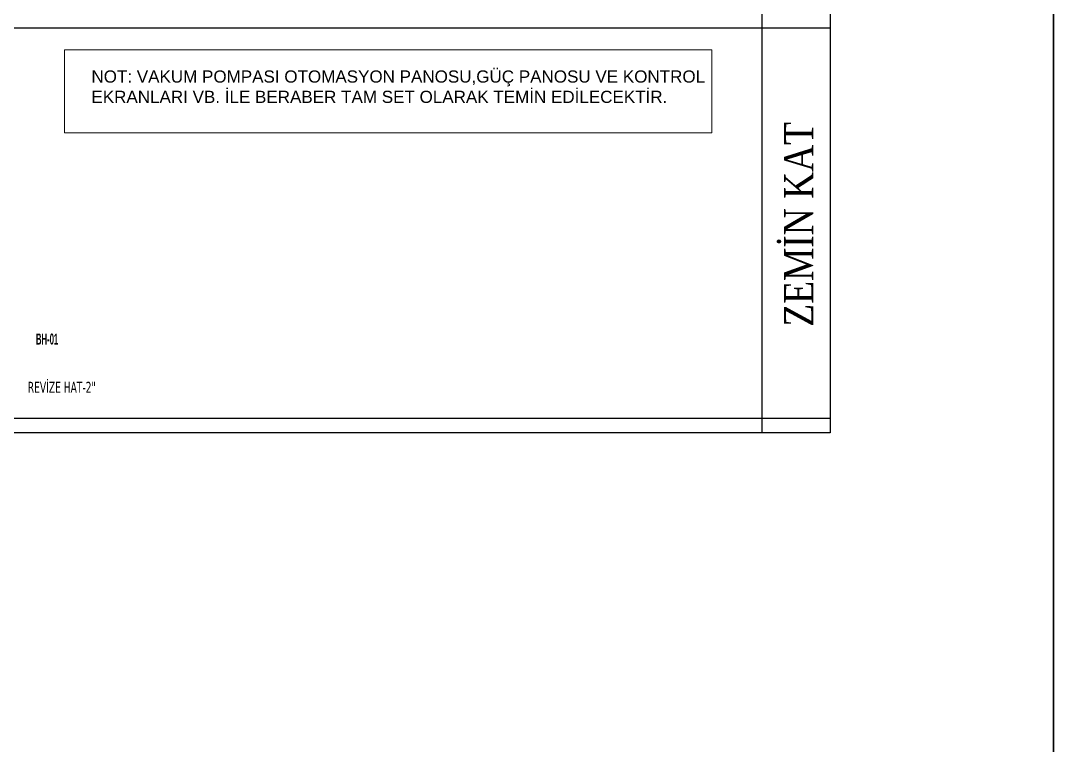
# Model space of a CAD drawing. Header units: centimetres. Extents: x 392964 to 515689, y 49661 to 58661.
# Drawn here: x 511909 to 513499, y 52856 to 53971 of the extents above; entities that cross this region are included whole.
import ezdxf
from ezdxf.enums import TextEntityAlignment as Align

# ---------------------------------------------------------------- set-up
doc = ezdxf.new("R2010")
doc.units = ezdxf.units.CM
doc.linetypes.add('MEDSISTEMBH_LINE', pattern=[1.5, 1.3, 0, -0.2])
for name, color, linetype, lineweight in [('0-KRCN-ANTET', 71, 'Continuous', 30), ('0-KRCN-NOT', 4, 'Continuous', 9), ('0-KRCN-SHT-02CIHAZ', 132, 'Continuous', 25), ('0-KRCN-Z-ANTET', 71, 'Continuous', 30), ('_MDS_0', 7, 'Continuous', 30), ('_MDS_BORU_22.00X1.00_BASINÇLI HAVA', 5, 'Continuous', 30)]:
    doc.layers.add(name, color=color, linetype=linetype, lineweight=lineweight)
doc.styles.add('BAYBURT XREF$0$TIMES', font='times.ttf')
doc.styles.add('OYAK', font='arialbd.ttf')
doc.styles.add('STYLE1', font='arial.ttf')
doc.styles.add('VRF CITY MULTI', font='tahoma.ttf', dxfattribs={"height": 15})

msp = doc.modelspace()

# ---------------------------------------------------------------- linework, layer by layer
at = {"layer": '0-KRCN-SHT-02CIHAZ', "color": 8}
for p, q in [((513050.2, 55227), (513050.2, 53337)), ((513155.2, 55227), (513155.2, 53337)), ((503564.1, 53959.5), (513155.2, 53959.5)), ((503564.1, 53359.5), (513155.2, 53359.5)), ((513155.2, 53337), (503564.1, 53337))]:
    msp.add_line(p, q, dxfattribs=at)
at = {"layer": '0-KRCN-Z-ANTET'}
msp.add_lwpolyline([(503064.1, 49761.3), (513498.8, 49761.3), (513498.8, 58561.3), (503064.1, 58561.3)], close=True, dxfattribs=at)
msp.add_lwpolyline([(513498.8, 58561.3), (513498.8, 49761.3)], dxfattribs=at)

# ---------------------------------------------------------------- texts
at = {"layer": '0-KRCN-ANTET', "style": 'BAYBURT XREF$0$TIMES', "width": 0.85}
msp.add_text('ZEMİN KAT', height=44.8, rotation=90, dxfattribs=at).set_placement((513101.1, 53657.5), align=Align.MIDDLE)
at = {"layer": '_MDS_0', "style": 'OYAK', "width": 0.5}
msp.add_text('BH-01', height=17, dxfattribs=at).set_placement((511950.2, 53467.5, 0), align=Align.BOTTOM_CENTER)
at = {"layer": '_MDS_BORU_22.00X1.00_BASINÇLI HAVA', "color": 3, "linetype": 'MEDSISTEMBH_LINE', "ltscale": 80, "style": 'VRF CITY MULTI', "width": 0.7}
msp.add_text('REVİZE HAT-2"', height=17, dxfattribs=at).set_placement((511920.5, 53398.4))

# ---------------------------------------------------------------- next in the draw order: wipeouts: each hides what was drawn before it
msp.add_wipeout([(511977.1, 53925.8), (512973.4, 53925.8), (512973.4, 53798.3), (511977.1, 53798.3)]).dxf.layer = '0-KRCN-NOT'

# ---------------------------------------------------------------- next in the draw order: linework, layer by layer
at = {"layer": '0-KRCN-NOT'}
msp.add_lwpolyline([(511977.1, 53925.8), (512973.4, 53925.8), (512973.4, 53798.3), (511977.1, 53798.3)], close=True, dxfattribs=at)
msp.add_lwpolyline([(511977.1, 53925.8), (512973.4, 53925.8), (512973.4, 53798.3), (511977.1, 53798.3)], close=True, dxfattribs=at)

# ---------------------------------------------------------------- next in the draw order: texts
at = {"layer": '0-KRCN-NOT', "insert": (512018.4, 53894.2), "char_height": 18.75, "width": 1001.25, "attachment_point": 1, "style": 'STYLE1'}
msp.add_mtext('NOT: VAKUM POMPASI OTOMASYON PANOSU,GÜÇ PANOSU VE KONTROL EKRANLARI VB. İLE BERABER TAM SET OLARAK TEMİN EDİLECEKTİR.', dxfattribs=at)

doc.saveas('drawing.dxf')
